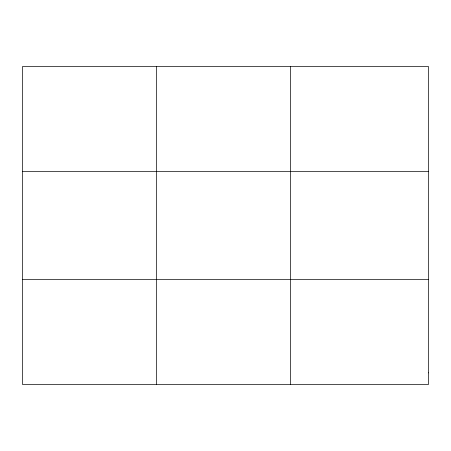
<?xml version="1.0" encoding="UTF-8"?>
<svg xmlns="http://www.w3.org/2000/svg" width="451" height="451" viewBox="0 0 451 451"><rect width="100%" height="100%" fill="white"/><g stroke="black" fill="none" stroke-linecap="round" stroke-linejoin="round"><path stroke-width="0.68" d="M156.497 384.511L156.497 66.489M290.444 384.511L290.444 66.489M22.55 171.436L428.45 171.436M22.55 279.564L428.45 279.564M428.45 372.853L428.45 384.511L22.55 384.511L22.55 66.489L428.45 66.489L428.45 372.853"/></g></svg>
